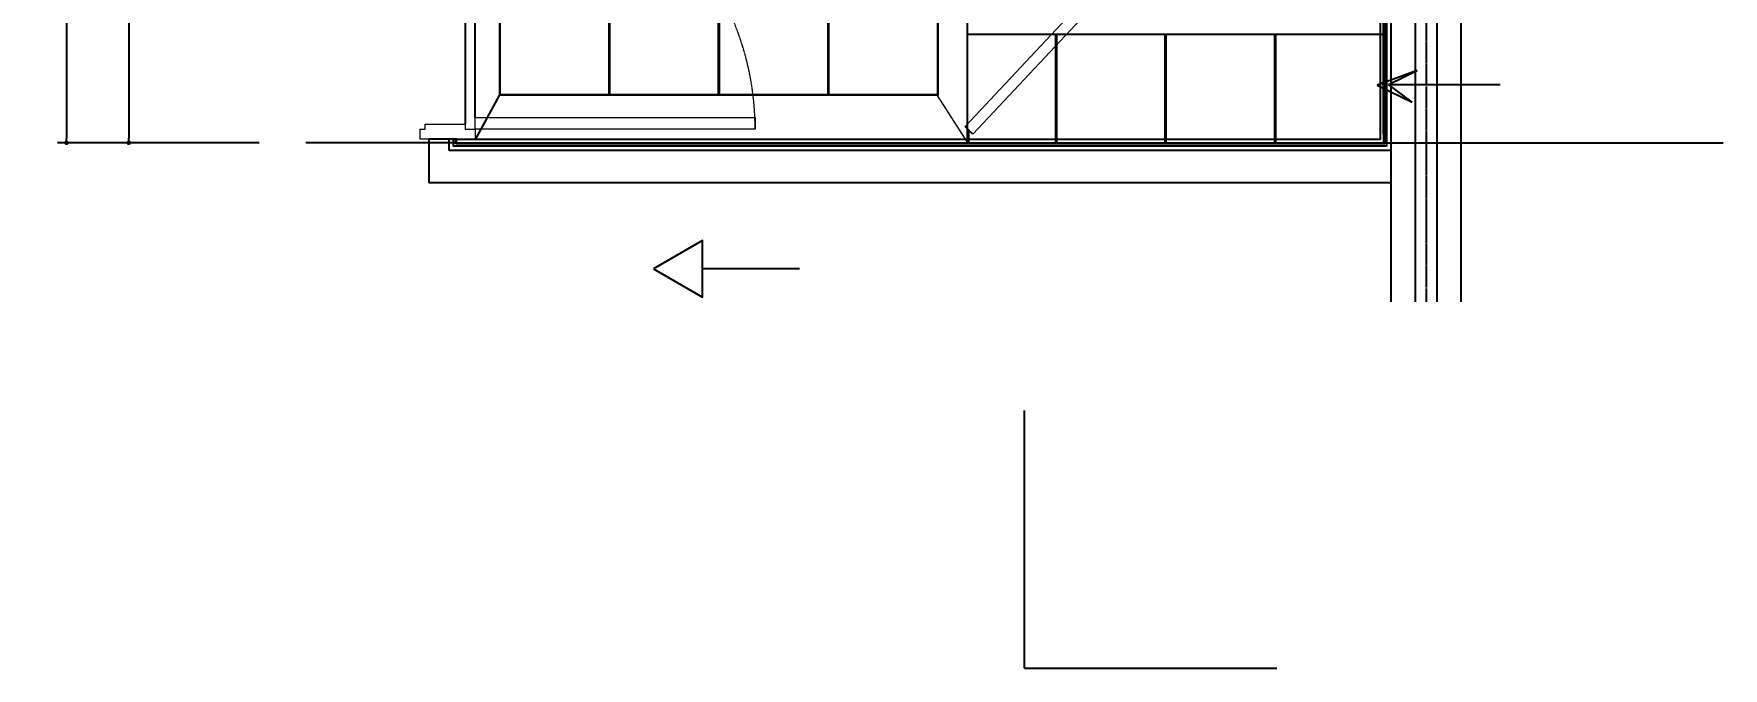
# Model space of a CAD drawing. Header units: inches. Extents: x -1249499 to 290957, y -589671 to 1013543.
# Drawn here: x -1233540 to -1228864, y 246314 to 248069 of the extents above; entities that cross this region are included whole.
import ezdxf

# ---------------------------------------------------------------- set-up
doc = ezdxf.new("R2010")
doc.units = ezdxf.units.IN
doc.header["$MEASUREMENT"] = 0
doc.linetypes.add('CEN', pattern=[62, 60, -1, 0, -1])
doc.linetypes.add('CENTER', pattern=[2, 1.25, -0.25, 0.25, -0.25])
doc.layers.add('1', color=4, linetype='Continuous', lineweight=15)
doc.layers.add('8', color=8, linetype='Continuous', lineweight=5)
for name, color, linetype in [('13', 13, 'Continuous'), ('2CONTINUOUS', 2, 'Continuous'), ('3', 2, 'Continuous'), ('4', 4, 'Continuous'), ('4ELE', 4, 'Continuous'), ('50X50', 4, 'Continuous'), ('ALC-06', 6, 'Continuous'), ('CEN', 1, 'CEN'), ('DOOR', 4, 'Continuous'), ('EFIN', 5, 'Continuous'), ('ETC', 9, 'Continuous'), ('FIN', 6, 'Continuous'), ('FP-TOIL', 12, 'Continuous'), ('FUR', 4, 'Continuous'), ('HATCH-05', 5, 'Continuous'), ('INS', 4, 'Continuous'), ('KC', 7, 'Continuous'), ('RXDWGTITLE', 1, 'Continuous'), ('파고라', 3, 'Continuous')]:
    doc.layers.add(name, color=color, linetype=linetype)
doc.styles.get("Standard").update_dxf_attribs({"font": 'DotumChe.ttf'})
doc.styles.add('STYLE1', font='ses.shx', dxfattribs={"bigfont": 'shs.shx'})
doc.dimstyles.new('MIN', dxfattribs={"dimscale": 0, "dimtxt": 5, "dimasz": 0.18, "dimexe": 0.18, "dimexo": 0.0625, "dimgap": 0.09, "dimtad": 0, "dimtih": 1, "dimtoh": 1, "dimdec": 4, "dimzin": 0, "dimdsep": 46, "dimtxsty": 'Standard', "dimblk1": 'DOT', "dimblk2": 'DOT', "dimsah": 1, "dimcen": 0.09, "dimclrd": 6, "dimclre": 6, "dimclrt": 3, "dimadec": 0, "dimazin": 0, "dimtfac": 1, "dimtdec": 4, "dimtofl": 0, "dimtmove": 0, "dimatfit": 3, "dimldrblk": 'DOT', "dimfxl": 1, "dimtolj": 1, "dimtzin": 0, "dimarcsym": 0})

# ---------------------------------------------------------------- blocks, each defined once
blk = doc.blocks.new('_DOT')
at = {"color": 0, "linetype": 'ByBlock'}
blk.add_line((-0.5, 0), (-1, 0), dxfattribs=at)
at = {"color": 0, "linetype": 'ByBlock', "const_width": 0.5}
blk.add_lwpolyline([(-0.25, 0, 1), (0.25, 0, 1)], format="xyb", close=True, dxfattribs=at)
blk = doc.blocks.new('*D1382')
at = {"layer": '4', "lineweight": -2, "transparency": 16777216}
for p, q in [((-1233277.391055462, 248594.7196403879), (-1233277.391055462, 247779.7196403879)), ((-1232916.040513647, 247767.2196403879), (-1233302.391055462, 247767.2196403879))]:
    blk.add_line(p, q, dxfattribs=at)
at = {"layer": 'DEFPOINTS', "color": 0, "transparency": 16777216}
for p in [(-1232891.040513647, 248607.2196403879), (-1233277.391055462, 247767.2196403879), (-1232891.040513647, 247767.2196403879)]:
    blk.add_point(p, dxfattribs=at)
at = {"layer": '4', "lineweight": -2, "transparency": 16777216, "xscale": 12.5, "yscale": 12.5, "zscale": 12.5}
for p, rotation in [((-1233277.391055462, 248607.2196403879), 90), ((-1233277.391055462, 247767.2196403879), 270)]:
    blk.add_blockref('_DOT', p, dxfattribs=dict(at, rotation=rotation))
at = {"layer": '4', "transparency": 16777216, "insert": (-1233321.141055462, 248187.2196403882), "char_height": 62.5, "attachment_point": 5, "rotation": 90, "style": 'STYLE1'}
blk.add_mtext('\\A1;840', dxfattribs=at)
blk = doc.blocks.new('*D1386')
at = {"layer": '4', "lineweight": -2, "transparency": 16777216}
for p, q in [((-1232916.040513647, 250452.2196403879), (-1233474.539124291, 250452.2196403879)), ((-1233449.539124291, 250439.7196403879), (-1233449.539124291, 247779.7196403879)), ((-1232941.040513647, 247767.2196403879), (-1233474.539124291, 247767.2196403879))]:
    blk.add_line(p, q, dxfattribs=at)
at = {"layer": 'DEFPOINTS', "color": 0, "transparency": 16777216}
for p in [(-1232891.040513647, 250452.2196403879), (-1233449.539124291, 247767.2196403879), (-1232916.040513647, 247767.2196403879)]:
    blk.add_point(p, dxfattribs=at)
at = {"layer": '4', "lineweight": -2, "transparency": 16777216, "xscale": 12.5, "yscale": 12.5, "zscale": 12.5}
for p, rotation in [((-1233449.539124291, 250452.2196403879), 90), ((-1233449.539124291, 247767.2196403879), 270)]:
    blk.add_blockref('_DOT', p, dxfattribs=dict(at, rotation=rotation))
at = {"layer": '4', "transparency": 16777216, "insert": (-1233499.241505243, 249109.7196403882), "char_height": 62.5, "attachment_point": 5, "rotation": 90, "style": 'STYLE1'}
blk.add_mtext('\\A1;2,685', dxfattribs=at)

msp = doc.modelspace()

# ---------------------------------------------------------------- linework, layer by layer
at = {"layer": '1'}
for p, q in [((-1232252.240104212, 250324.7196403877), (-1232252.240104212, 247897.7196403877)), ((-1232249.240104212, 250324.7196403877), (-1232249.240104212, 247900.7196403877)), ((-1231949.240104212, 250324.7196403877), (-1231949.240104212, 247897.7196403877)), ((-1231946.240104212, 250324.7196403877), (-1231946.240104212, 247897.7196403877)), ((-1231343.240104212, 250324.7196403877), (-1231343.240104212, 247897.7196403877)), ((-1231340.240104212, 250324.7196403877), (-1231340.240104212, 247897.7196403877)), ((-1231040.240104212, 250324.7196403877), (-1231040.240104212, 247897.7196403877)), ((-1231037.240104212, 250324.7196403877), (-1231037.240104212, 247897.7196403877)), ((-1231037.240104212, 247897.7196403877), (-1232252.240104212, 247897.7196403877)), ((-1231037.240104212, 247900.7196403877), (-1232249.240104212, 247900.7196403877)), ((-1231040.240104212, 247897.7196403877), (-1230956.240104212, 247767.2196403877))]:
    msp.add_line(p, q, dxfattribs=at)
at = {"layer": '13'}
for p, q in [((-1230956.240104212, 247767.2196403877), (-1230956.240104212, 250452.2196403877)), ((-1229804.240104212, 248067.2196403877), (-1230956.240104212, 248067.2196403877)), ((-1230711.740104212, 247767.2196403877), (-1230711.740104212, 248067.2196403877)), ((-1230708.740104212, 247767.2196403877), (-1230708.740104212, 248067.2196403877)), ((-1230408.740104212, 247767.2196403877), (-1230408.740104212, 248067.2196403877)), ((-1230405.740104212, 247767.2196403877), (-1230405.740104212, 248067.2196403877)), ((-1230105.740104212, 247767.2196403877), (-1230105.740104212, 248067.2196403877)), ((-1230102.740104212, 247767.2196403877), (-1230102.740104212, 248067.2196403877))]:
    msp.add_line(p, q, dxfattribs=at)
at = {"layer": '2CONTINUOUS'}
for p, q in [((-1229716.240104212, 247327.7947215246), (-1229716.240104212, 250473.2196403877)), ((-1229656.240104212, 247327.7947215246), (-1229656.240104212, 250473.2196403877)), ((-1229783.240104212, 247327.7947215246), (-1229783.240104212, 248768.2196403877)), ((-1229589.240104212, 247327.7947215246), (-1229589.240104212, 248768.2196403877)), ((-1229711.185386408, 247967.4650563223), (-1229822.196650389, 247926.8426393477)), ((-1229790.721937522, 247928.6216057551), (-1229711.185386408, 247967.4650563223)), ((-1229822.196650389, 247926.8426393477), (-1229725.25751551, 247879.9706470003)), ((-1229790.721937522, 247928.6216057551), (-1229481.309567338, 247928.6216057551)), ((-1229725.25751551, 247879.9706470003), (-1229790.721937522, 247928.6216057551)), ((-1232252.240104212, 247897.7196403877), (-1232319.042380979, 247776.2196403877)), ((-1232447.240104212, 247777.2196403877), (-1232447.240104212, 247656.2196403877)), ((-1232369.240104212, 247777.2196403877), (-1232447.240104212, 247777.2196403877)), ((-1232378.240104212, 247758.2196403877), (-1232378.240104212, 247777.2196536268)), ((-1229783.240104212, 247746.2196403877), (-1232390.240104212, 247746.2196403877)), ((-1229783.240104212, 247656.2196403877), (-1232447.240104212, 247656.2196403877))]:
    msp.add_line(p, q, dxfattribs=at)
at = {"layer": '2CONTINUOUS', "const_width": 3}
msp.add_lwpolyline([(-1230951.846705923, 247801.8265482456), (-1230951.846705923, 247767.2196403877)], dxfattribs=at)
at = {"layer": '2CONTINUOUS'}
msp.add_lwpolyline([(-1231824.848052263, 247418.2929968056), (-1231689.131310475, 247339.9368994007), (-1231689.131310475, 247496.6490942106)], close=True, dxfattribs=at)
at = {"layer": '3'}
msp.add_line((-1232390.240104212, 247746.2196403877), (-1232390.240104212, 247777.2196403877), dxfattribs=at)
at = {"layer": '4'}
msp.add_line((-1229795.240104212, 247758.2196403877), (-1232378.240104212, 247758.2196403877), dxfattribs=at)
at = {"layer": '4ELE'}
for p, q in [((-1231646.240104212, 250324.7196403877), (-1231646.240104212, 247897.7196403877)), ((-1231643.240104212, 250324.7196403877), (-1231643.240104212, 247897.7196403877))]:
    msp.add_line(p, q, dxfattribs=at)
at = {"layer": '50X50'}
msp.add_line((-1231421.21511779, 247418.2929968056), (-1231689.131310475, 247418.2929968056), dxfattribs=at)
at = {"layer": '8'}
for p, q in [((-1229804.240104212, 247767.2196403877), (-1229804.240104212, 248747.2196403877)), ((-1232369.240104212, 247767.2196403877), (-1232369.240104212, 247777.2196403877)), ((-1229804.240104212, 247767.2196403877), (-1232369.240104212, 247767.2196403877))]:
    msp.add_line(p, q, dxfattribs=at)
at = {"layer": 'ALC-06', "lineweight": 0}
msp.add_line((-1232318.492534608, 247777.2197011242), (-1232318.492534608, 247777.2197011652), dxfattribs=at)
at = {"layer": 'CEN'}
msp.add_line((-1229686.240104212, 250904.1953562362), (-1229686.240104212, 247327.7947215246), dxfattribs=at)
at = {"layer": 'DEFPOINTS', "color": 0, "linetype": 'ByBlock'}
for p in [(-1232369.621396516, 247777.0327768666), (-1232319.042380979, 247776.2196403877), (-1232369.621396516, 247756.8716201695), (-1230062.721549859, 247767.2196403877)]:
    msp.add_point(p, dxfattribs=at)
at = {"layer": 'DOOR'}
for p, q in [((-1232318.492534608, 247837.1641456097), (-1232318.492534608, 248579.5530344986)), ((-1232346.180918327, 248565.7197011652), (-1232346.180918327, 247818.7197011652))]:
    msp.add_line(p, q, dxfattribs=at)
at = {"layer": 'DOOR', "lineweight": 0}
for points in [[(-1231543.825867941, 247837.1641456097), (-1231543.825867941, 247804.8863678319), (-1232318.492534608, 247804.8863678319), (-1232318.492534608, 247837.1641456097)], [(-1232456.810828351, 247804.8862462769), (-1232456.810828351, 247818.7195796102), (-1232346.180918327, 247818.7197011652), (-1232346.180918327, 247804.8863678319), (-1232318.492534608, 247804.8863678319), (-1232318.492534608, 247777.2197011652), (-1232471.26625093, 247777.2195796102), (-1232471.26625093, 247804.8862462769)]]:
    msp.add_lwpolyline(points, close=True, dxfattribs=at)
at = {"layer": 'EFIN', "color": 1}
for q in [(-1230798.1425718, 247027.0882305802), (-1230099.520085058, 246313.9885053311)]:
    msp.add_line((-1230798.1425718, 246313.9885053311), q, dxfattribs=at)
at = {"layer": 'ETC', "linetype": 'CENTER', "lineweight": 0}
msp.add_arc((-1232318.492534608, 247804.8863678319), 774.6666666666667, 0, 90, dxfattribs=at)
at = {"layer": 'FIN'}
for q in [(-1229801.240104212, 248750.2196403877), (-1232372.240104212, 247764.2196403877)]:
    msp.add_line((-1229801.240104212, 247764.2196403877), q, dxfattribs=at)
at = {"layer": 'FP-TOIL'}
msp.add_line((-1232369.240104212, 247767.2196403877), (-1232787.240104212, 247767.2196403877), dxfattribs=at)
at = {"layer": 'FUR'}
msp.add_line((-1229795.240104212, 247758.2196403877), (-1229795.240104212, 248756.2196403877), dxfattribs=at)
at = {"layer": 'HATCH-05'}
msp.add_line((-1232372.240104212, 247764.2196403877), (-1232372.240104212, 247777.2196403877), dxfattribs=at)
at = {"layer": 'INS', "color": 6}
msp.add_line((-1229804.240104212, 247791.2196403876), (-1229804.240104212, 248747.2196403877), dxfattribs=at)
at = {"layer": 'KC', "color": 4, "lineweight": 0}
for p, q in [((-1230962.453307641, 247812.4331499633), (-1230511.620696434, 248293.2657611702)), ((-1230941.240104205, 247791.2199465278), (-1230490.407492999, 248272.0525577346))]:
    msp.add_line(p, q, dxfattribs=at)
at = {"layer": 'KC', "color": 4}
msp.add_line((-1230941.240104205, 247791.2199465278), (-1230962.453307641, 247812.4331499633), dxfattribs=at)
at = {"layer": 'RXDWGTITLE'}
msp.add_line((-1230062.721549859, 247767.2196403877), (-1228864.414098691, 247767.2196403877), dxfattribs=at)
at = {"layer": '파고라'}
for q in [(-1229813.240104212, 248738.2196403877), (-1232369.240104212, 247776.2196403877)]:
    msp.add_line((-1229813.240104212, 247776.2196403877), q, dxfattribs=at)

# ---------------------------------------------------------------- dimensions: what is measured, and where the dimension line sits
at = {"layer": '4'}
for base, p1, p2, override, picture, middle in [((-1233449.539124291, 247767.2196403879), (-1232891.040513646, 250452.2196403877), (-1232916.040513646, 247767.2196403877), {"dimscale": 25, "dimtxt": 2.5, "dimasz": 0.5, "dimexe": 1, "dimexo": 1, "dimgap": 0.5, "dimtad": 1, "dimtih": 0, "dimtoh": 0, "dimdec": 0, "dimlunit": 6, "dimtxsty": 'STYLE1', "dimcen": 1, "dimclrd": 256, "dimclre": 256, "dimclrt": 256, "dimtix": 1, "dimtofl": 1}, '*D1386', (-1233499.241505243, 249109.7196403882)), ((-1233277.391055462, 247767.2196403879), (-1232891.040513646, 248607.2196403877), (-1232891.040513646, 247767.2196403877), {"dimscale": 25, "dimtxt": 2.5, "dimasz": 0.5, "dimexe": 1, "dimexo": 1, "dimgap": 0.5, "dimtad": 1, "dimtih": 0, "dimtoh": 0, "dimdec": 0, "dimlunit": 6, "dimtxsty": 'STYLE1', "dimcen": 1, "dimse1": 1, "dimclrd": 256, "dimclre": 256, "dimclrt": 256, "dimtix": 1, "dimtofl": 1, "dimtmove": 1}, '*D1382', (-1233321.141055462, 248187.2196403882))]:
    dim = msp.add_linear_dim(base=base, p1=p1, p2=p2, angle=90, dimstyle='MIN', override=override, dxfattribs=at)
    dim.commit()
    dim.dimension.update_dxf_attribs({"geometry": picture, "text_midpoint": middle})

doc.saveas('drawing.dxf')
